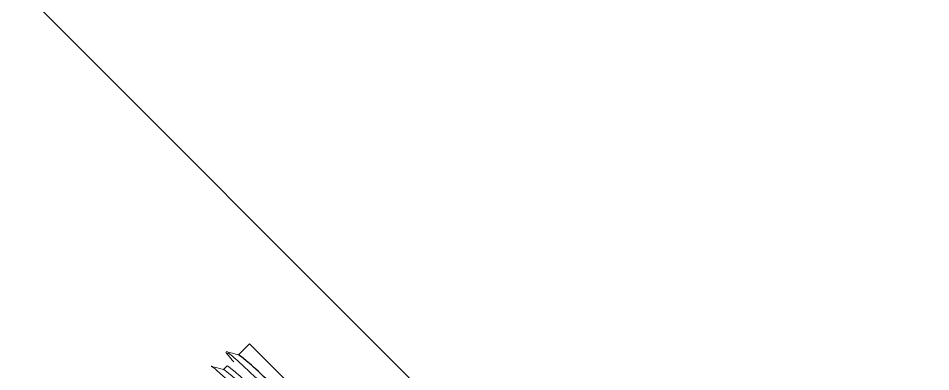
# Model space of a CAD drawing. Header units: millimetres. Extents: x -635 to 515, y -448 to 489.
# Drawn here: x 133.62 to 151.06, y 237.67 to 244.42 of the extents above; entities that cross this region are included whole.
import ezdxf

# ---------------------------------------------------------------- set-up
doc = ezdxf.new("R2010")
doc.units = ezdxf.units.MM

msp = doc.modelspace()

# ---------------------------------------------------------------- linework, layer by layer
at = {"color": 144, "linetype": 'Continuous', "lineweight": 18}
for p, q in [((180.343, 198.301), (130.846, 247.799)), ((138.039, 238.203), (140.867, 235.375))]:
    msp.add_line(p, q, dxfattribs=at)
at = {"color": 7, "linetype": 'Continuous', "lineweight": 25}
for p, q in [((138.039, 238.203), (137.826, 237.99)), ((137.613, 237.777), (137.543, 237.708))]:
    msp.add_line(p, q, dxfattribs=at)
at = {"color": 144, "linetype": 'Continuous', "lineweight": 18}
msp.add_open_spline([(137.586, 238.042), (137.6, 238.016), (137.655, 237.95), (137.738, 237.856)], degree=3, dxfattribs=at)
for points, knots in [([(137.831, 237.989), (137.791, 238), (137.71, 238.021), (137.63, 238.043), (137.589, 238.054)], [0, 0, 0, 0, 0.49997, 1, 1, 1, 1]), ([(138.448, 237.285), (138.27, 237.451), (137.92, 237.777), (137.649, 238.021), (137.627, 238.024), (137.618, 238.025)], [0, 0, 0, 0, 0.390751, 0.768712, 1, 1, 1, 1]), ([(138.139, 237.027), (138.095, 237.068), (137.86, 237.288), (137.537, 237.584), (137.278, 237.816), (137.315, 237.763), (137.318, 237.759)], [0, 0, 0, 0, 0.088841, 0.475563, 0.966469, 1, 1, 1, 1]), ([(137.548, 237.706), (137.508, 237.717), (137.427, 237.739), (137.346, 237.76), (137.306, 237.771)], [0, 0, 0, 0, 0.499966, 1, 1, 1, 1]), ([(138.208, 237.127), (138.146, 237.185), (137.919, 237.395), (137.652, 237.636), (137.581, 237.683), (137.545, 237.707)], [0, 0, 0, 0, 0.158403, 0.572565, 1, 1, 1, 1]), ([(138.174, 237.295), (138.148, 237.319), (137.96, 237.493), (137.725, 237.705), (137.652, 237.753), (137.615, 237.778)], [0, 0, 0, 0, 0.074071, 0.529734, 1, 1, 1, 1])]:
    msp.add_open_spline(points, degree=3, knots=knots, dxfattribs=at)
at = {"color": 7, "linetype": 'Continuous', "lineweight": 25}
msp.add_open_spline([(138.733, 237.186), (138.584, 237.324), (138.268, 237.617), (137.932, 237.922), (137.863, 237.967), (137.828, 237.99)], degree=3, knots=[0, 0, 0, 0, 0.304312, 0.64667, 1, 1, 1, 1], dxfattribs=at)

doc.saveas('drawing.dxf')
